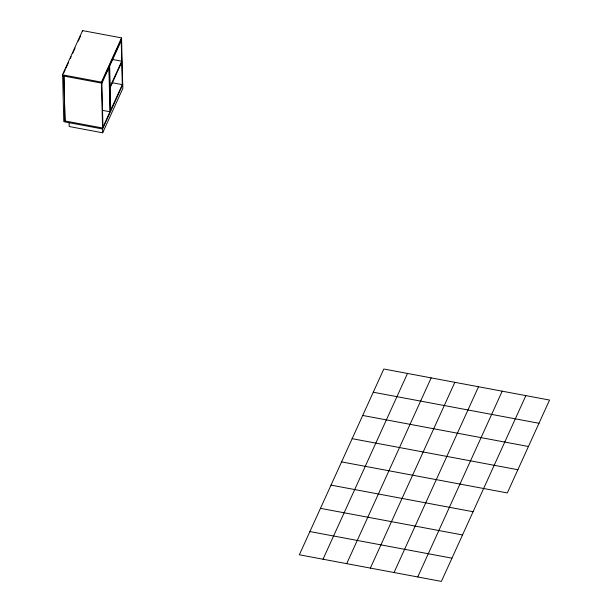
<?xml version="1.0" encoding="UTF-8"?>
<svg xmlns="http://www.w3.org/2000/svg" width="612" height="612" viewBox="0 0 612 612"><rect width="100%" height="100%" fill="white"/><g stroke="black" fill="none" stroke-linecap="round" stroke-linejoin="round"><path stroke-width="0.92" d="M121.574 38.885L101.47 83.102L62.478 75.796L62.455 74.817L82.559 30.6L121.551 37.906L122.698 84.77M63.656 73.195L65.239 69.73M66.027 67.993L68.391 62.791M70.357 58.454L71.153 56.725M72.729 53.252L75.092 48.05M78.244 41.119L80.608 35.917M69.095 122.706L69.194 126.523L102.686 132.796L101.447 82.123L121.551 37.906M101.875 83.247L108.89 67.825M109.647 66.157L121.222 40.706M110.145 86.644L121.719 61.192L112.547 59.471M110.168 87.623L121.742 62.172M122.675 83.783L102.571 128L64.964 120.954M102.686 132.796L122.851 88.442L122.76 84.624L102.594 128.979L64.987 121.941L63.87 76.056M323.021 559.223L407.5 373.442M346.698 563.66L431.169 377.879M370.367 568.097L454.846 382.316M394.044 572.526L478.523 386.746M417.721 576.963L502.2 391.183M525.876 395.62L441.397 581.4L299.345 554.786L383.823 369.005L549.545 400.057L507.31 492.943L341.58 461.899M112.203 82.735L122.293 84.624L121.199 39.719M62.455 74.817L101.447 82.123M102.625 110.374L109.961 111.744L108.86 66.846M373.259 392.231L538.988 423.274M362.702 415.456L528.431 446.5M352.145 438.674L517.867 469.725M331.023 485.125L473.076 511.731M320.466 508.343L462.511 534.957M309.901 531.568L451.954 558.175M109.625 65.17L110.718 110.076M109.242 66.012L110.344 110.91M101.852 82.268L102.946 127.166M82.559 30.6L82.582 31.579M63.916 76.072L65.033 121.734L63.778 121.505L62.661 75.842"/></g></svg>
